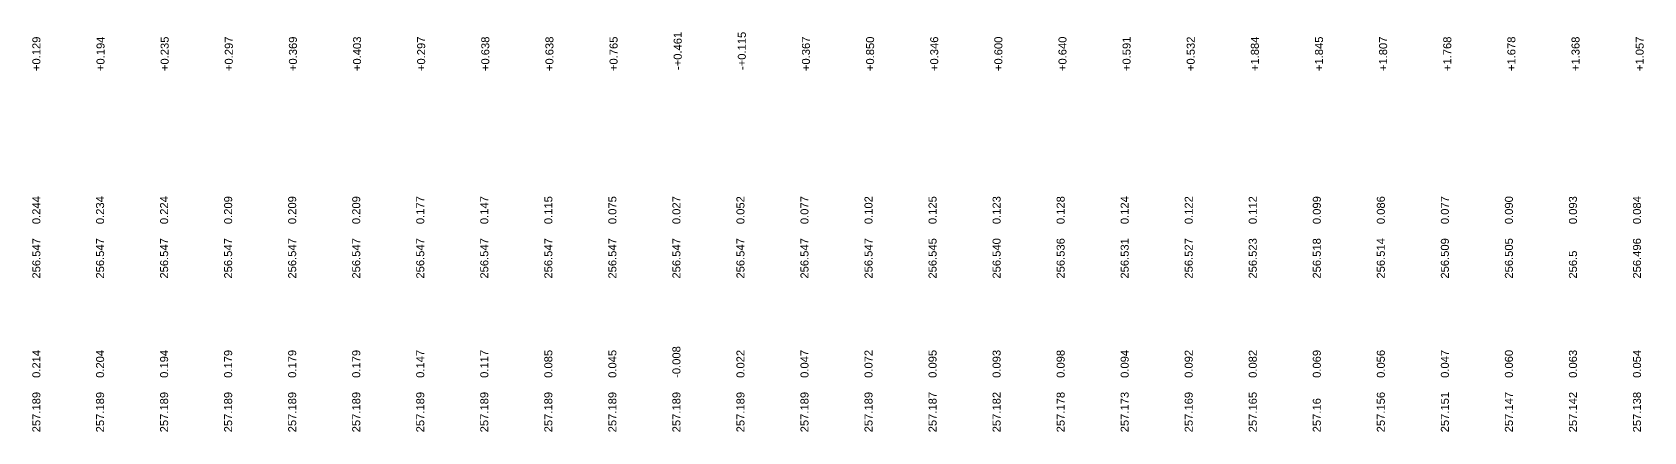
# Model space of a CAD drawing. Header units: feet. Extents: x 32905 to 38206, y -6633 to -4867.
# Drawn here: x 35999 to 36502, y -6633 to -6508 of the extents above; entities that cross this region are included whole.
import ezdxf

# ---------------------------------------------------------------- set-up
doc = ezdxf.new("R2010")
doc.units = ezdxf.units.FT
doc.header["$MEASUREMENT"] = 0
for name, color, linetype, lineweight in [('LS CUT FILL', 10, 'Continuous', 0), ('LS PFL-EFL', 10, 'Continuous', 0), ('LS PRL-ERL', 10, 'Continuous', 0), ('LS PRO FL', 10, 'Continuous', 0), ('LS PRO. RL', 10, 'Continuous', 0)]:
    doc.layers.add(name, color=color, linetype=linetype, lineweight=lineweight)
doc.styles.get("Standard").update_dxf_attribs({"font": 'arial.ttf'})
doc.styles.add('Style-Arial', font='arial.ttf')

msp = doc.modelspace()

# ---------------------------------------------------------------- texts
at = {"layer": 'LS CUT FILL', "color": 1, "lineweight": 0, "style": 'Style-Arial'}
for s, p in [('+0.129', (36001.26, -6520.57)), ('+0.194', (36021.29, -6520.57)), ('+0.235', (36041.32, -6520.57)), ('+0.297', (36061.35, -6520.57)), ('+0.369', (36081.38, -6520.57)), ('+0.403', (36101.41, -6520.57)), ('+0.297', (36121.43, -6520.57)), ('+0.638', (36141.46, -6520.57)), ('+0.638', (36161.49, -6520.57)), ('+0.765', (36181.52, -6520.57)), ('-+0.461', (36201.55, -6520.23)), ('-+0.115', (36221.58, -6520.23)), ('+0.367', (36241.61, -6520.57)), ('+0.850', (36261.64, -6520.57)), ('+0.346', (36281.67, -6520.57)), ('+0.600', (36301.7, -6520.57)), ('+0.640', (36321.73, -6520.57)), ('+0.591', (36341.75, -6520.57)), ('+0.532', (36361.78, -6520.57)), ('+1.884', (36381.81, -6520.57)), ('+1.845', (36401.84, -6520.57)), ('+1.807', (36421.87, -6520.57)), ('+1.768', (36441.9, -6520.57)), ('+1.678', (36461.93, -6520.57)), ('+1.368', (36481.96, -6520.57)), ('+1.057', (36501.99, -6520.57))]:
    msp.add_text(s, height=2.5, rotation=90, dxfattribs=at).set_placement(p)
at = {"layer": 'LS PFL-EFL'}
for s, p in [('0.244', (36001.25, -6568.35)), ('0.234', (36021.15, -6568.35)), ('0.224', (36041.15, -6568.35)), ('0.209', (36061.15, -6568.35)), ('0.209', (36081.15, -6568.35)), ('0.209', (36101.15, -6568.35)), ('0.177', (36121.15, -6568.35)), ('0.147', (36141.15, -6568.35)), ('0.115', (36161.15, -6568.35)), ('0.075', (36181.15, -6568.35)), ('0.027', (36201.15, -6568.35)), ('0.052', (36221.15, -6568.35)), ('0.077', (36241.15, -6568.35)), ('0.102', (36261.15, -6568.35)), ('0.125', (36281.15, -6568.35)), ('0.123', (36301.15, -6568.35)), ('0.128', (36321.15, -6568.35)), ('0.124', (36341.15, -6568.35)), ('0.122', (36361.15, -6568.35)), ('0.112', (36381.15, -6568.35)), ('0.099', (36401.15, -6568.35)), ('0.086', (36421.15, -6568.35)), ('0.077', (36441.15, -6568.35)), ('0.090', (36461.15, -6568.35)), ('0.093', (36481.15, -6568.35)), ('0.084', (36501.15, -6568.35))]:
    msp.add_text(s, height=2.5, rotation=90, dxfattribs=at).set_placement(p)
at = {"layer": 'LS PRL-ERL'}
for s, p in [('0.214', (36001.25, -6616.35)), ('0.204', (36021.15, -6616.35)), ('0.194', (36041.15, -6616.35)), ('0.179', (36061.15, -6616.35)), ('0.179', (36081.15, -6616.35)), ('0.179', (36101.15, -6616.35)), ('0.147', (36121.15, -6616.35)), ('0.117', (36141.15, -6616.35)), ('0.085', (36161.15, -6616.35)), ('0.045', (36181.15, -6616.35)), ('-0.008', (36201.15, -6616.35)), ('0.022', (36221.15, -6616.35)), ('0.047', (36241.15, -6616.35)), ('0.072', (36261.15, -6616.35)), ('0.095', (36281.15, -6616.35)), ('0.093', (36301.15, -6616.35)), ('0.098', (36321.15, -6616.35)), ('0.094', (36341.15, -6616.35)), ('0.092', (36361.15, -6616.35)), ('0.082', (36381.15, -6616.35)), ('0.069', (36401.15, -6616.35)), ('0.056', (36421.15, -6616.35)), ('0.047', (36441.15, -6616.35)), ('0.060', (36461.15, -6616.35)), ('0.063', (36481.15, -6616.35)), ('0.054', (36501.15, -6616.35))]:
    msp.add_text(s, height=2.5, rotation=90, dxfattribs=at).set_placement(p)
at = {"layer": 'LS PRO FL'}
for s, p in [('256.547', (36001.25, -6585.35)), ('256.547', (36021.15, -6585.35)), ('256.547', (36041.15, -6585.35)), ('256.547', (36061.15, -6585.35)), ('256.547', (36081.15, -6585.35)), ('256.547', (36101.15, -6585.35)), ('256.547', (36121.15, -6585.35)), ('256.547', (36141.15, -6585.35)), ('256.547', (36161.15, -6585.35)), ('256.547', (36181.15, -6585.35)), ('256.547', (36201.15, -6585.35)), ('256.547', (36221.15, -6585.35)), ('256.547', (36241.15, -6585.35)), ('256.547', (36261.15, -6585.35)), ('256.545', (36281.15, -6585.35)), ('256.540', (36301.15, -6585.35)), ('256.536', (36321.15, -6585.35)), ('256.531', (36341.15, -6585.35)), ('256.527', (36361.15, -6585.35)), ('256.523', (36381.15, -6585.35)), ('256.518', (36401.15, -6585.35)), ('256.514', (36421.15, -6585.35)), ('256.509', (36441.15, -6585.35)), ('256.505', (36461.15, -6585.35)), ('256.496', (36501.15, -6585.35)), ('256.5', (36481.15, -6585.35))]:
    msp.add_text(s, height=2.5, rotation=90, dxfattribs=at).set_placement(p)
at = {"layer": 'LS PRO. RL'}
for s, p in [('257.189', (36001.25, -6633.35)), ('257.189', (36021.15, -6633.35)), ('257.189', (36041.15, -6633.35)), ('257.189', (36061.15, -6633.35)), ('257.189', (36081.15, -6633.35)), ('257.189', (36101.15, -6633.35)), ('257.189', (36121.15, -6633.35)), ('257.189', (36141.15, -6633.35)), ('257.189', (36161.15, -6633.35)), ('257.189', (36181.15, -6633.35)), ('257.189', (36201.15, -6633.35)), ('257.189', (36221.15, -6633.35)), ('257.189', (36241.15, -6633.35)), ('257.189', (36261.15, -6633.35)), ('257.187', (36281.15, -6633.35)), ('257.182', (36301.15, -6633.35)), ('257.178', (36321.15, -6633.35)), ('257.173', (36341.15, -6633.35)), ('257.169', (36361.15, -6633.35)), ('257.165', (36381.15, -6633.35)), ('257.16', (36401.15, -6633.35)), ('257.156', (36421.15, -6633.35)), ('257.151', (36441.15, -6633.35)), ('257.147', (36461.15, -6633.35)), ('257.142', (36481.15, -6633.35)), ('257.138', (36501.15, -6633.35))]:
    msp.add_text(s, height=2.5, rotation=90, dxfattribs=at).set_placement(p)

doc.saveas('drawing.dxf')
